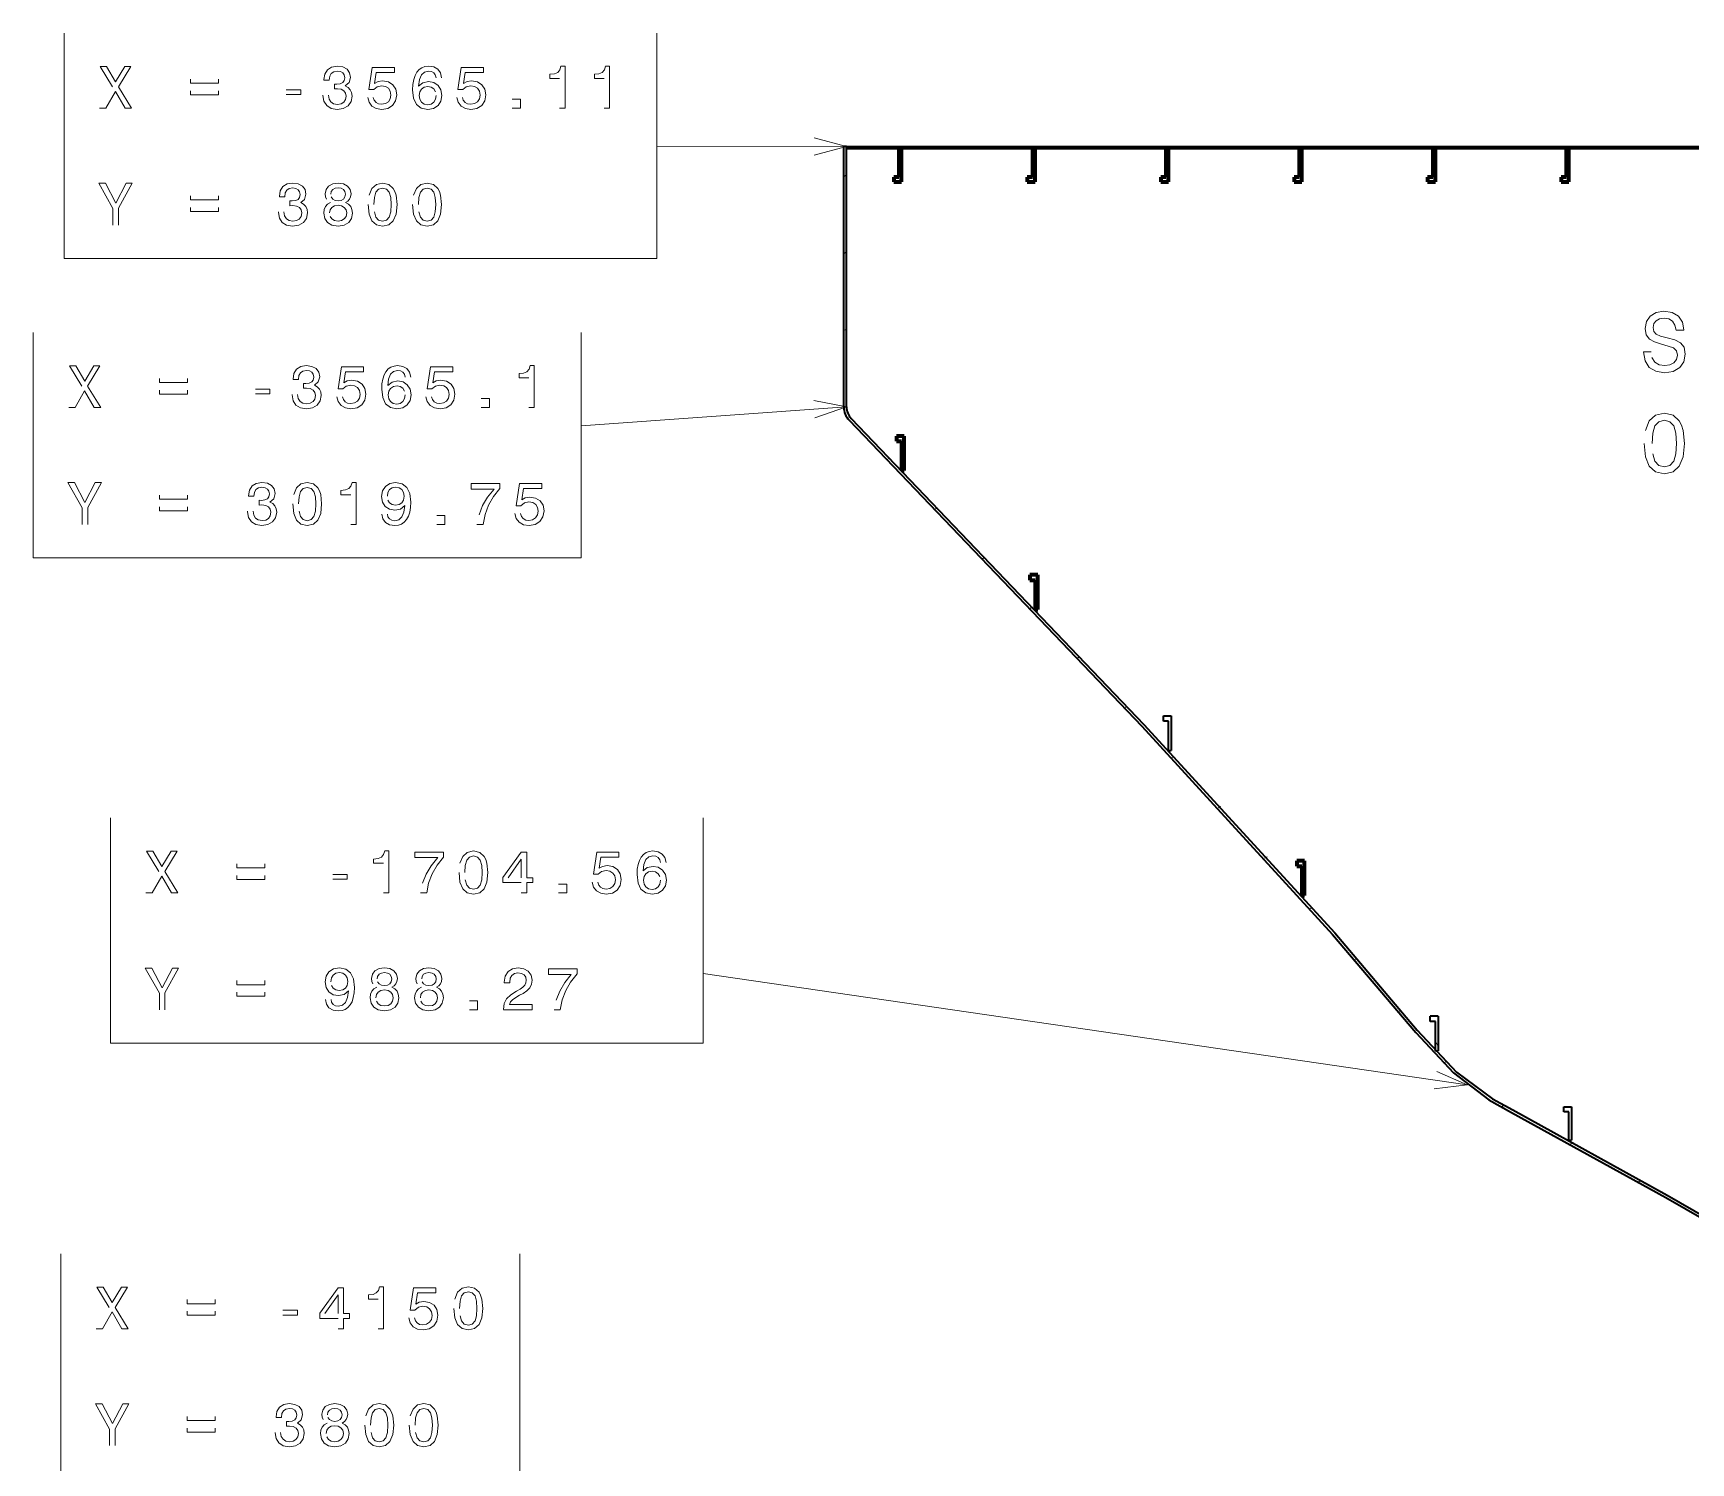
# Model space of a CAD drawing. Extents: x 4.9 to 101.6, y 45 to 121.
# Drawn here: x 5.5 to 47.74, y 84.55 to 120.98 of the extents above; entities that cross this region are included whole.
import ezdxf

# ---------------------------------------------------------------- set-up
doc = ezdxf.new("R2010")
doc.units = 0

msp = doc.modelspace()

# ---------------------------------------------------------------- linework, layer by layer
at = {"color": 5, "lineweight": 13}
for points in [[(6.285, 120.981), (6.285, 115.242), (21.388, 115.242), (21.388, 120.981)], [(7.19, 119.068), (7.351, 119.068), (7.595, 119.498), (7.843, 119.068), (8.005, 119.068), (7.673, 119.615), (7.988, 120.132), (7.834, 120.132), (7.599, 119.739), (7.37, 120.132), (7.209, 120.132), (7.523, 119.613)], [(12.883, 119.402), (12.883, 119.391), (12.908, 119.244), (12.98, 119.134), (13.093, 119.063), (13.243, 119.037), (13.402, 119.063), (13.522, 119.131), (13.598, 119.238), (13.626, 119.376), (13.614, 119.466), (13.58, 119.54), (13.525, 119.596), (13.451, 119.638), (13.551, 119.72), (13.586, 119.852), (13.563, 119.972), (13.497, 120.062), (13.39, 120.119), (13.243, 120.138), (13.105, 120.114), (12.999, 120.047), (12.931, 119.939), (12.908, 119.797), (12.908, 119.786), (13.044, 119.786), (13.056, 119.884), (13.096, 119.955), (13.16, 119.998), (13.251, 120.013), (13.33, 120.001), (13.388, 119.968), (13.424, 119.916), (13.437, 119.846), (13.424, 119.771), (13.387, 119.72), (13.323, 119.69), (13.235, 119.681), (13.176, 119.682), (13.176, 119.561), (13.251, 119.564), (13.347, 119.55), (13.419, 119.514), (13.462, 119.454), (13.477, 119.376), (13.46, 119.287), (13.416, 119.221), (13.346, 119.18), (13.252, 119.166), (13.156, 119.181), (13.085, 119.227), (13.041, 119.301), (13.024, 119.402)], [(14.024, 119.345), (14.057, 119.22), (14.132, 119.122), (14.243, 119.06), (14.384, 119.037), (14.538, 119.065), (14.659, 119.14), (14.736, 119.259), (14.765, 119.413), (14.739, 119.555), (14.665, 119.667), (14.551, 119.739), (14.402, 119.765), (14.287, 119.746), (14.198, 119.696), (14.241, 119.982), (14.707, 119.982), (14.707, 120.108), (14.139, 120.108), (14.054, 119.544), (14.177, 119.544), (14.266, 119.616), (14.379, 119.642), (14.477, 119.625), (14.552, 119.576), (14.6, 119.501), (14.616, 119.405), (14.6, 119.308), (14.551, 119.233), (14.476, 119.186), (14.379, 119.169), (14.298, 119.18), (14.235, 119.215), (14.189, 119.27), (14.166, 119.345)], [(15.906, 119.844), (15.877, 119.968), (15.809, 120.06), (15.705, 120.119), (15.57, 120.138), (15.48, 120.128), (15.402, 120.099), (15.333, 120.051), (15.275, 119.984), (15.229, 119.9), (15.195, 119.797), (15.174, 119.676), (15.167, 119.54), (15.192, 119.322), (15.267, 119.164), (15.388, 119.069), (15.553, 119.037), (15.702, 119.065), (15.815, 119.137), (15.889, 119.25), (15.915, 119.394), (15.889, 119.54), (15.818, 119.651), (15.71, 119.722), (15.575, 119.746), (15.429, 119.716), (15.321, 119.628), (15.344, 119.797), (15.393, 119.918), (15.468, 119.99), (15.572, 120.014), (15.648, 120.002), (15.707, 119.97), (15.745, 119.916), (15.765, 119.844)], [(16.293, 119.345), (16.327, 119.22), (16.402, 119.122), (16.512, 119.06), (16.653, 119.037), (16.807, 119.065), (16.928, 119.14), (17.005, 119.259), (17.034, 119.413), (17.008, 119.555), (16.935, 119.667), (16.82, 119.739), (16.671, 119.765), (16.556, 119.746), (16.467, 119.696), (16.51, 119.982), (16.976, 119.982), (16.976, 120.108), (16.408, 120.108), (16.323, 119.544), (16.446, 119.544), (16.535, 119.616), (16.648, 119.642), (16.746, 119.625), (16.821, 119.576), (16.869, 119.501), (16.886, 119.405), (16.869, 119.308), (16.82, 119.233), (16.745, 119.186), (16.648, 119.169), (16.567, 119.18), (16.504, 119.215), (16.458, 119.27), (16.435, 119.345)], [(18.914, 119.068), (19.054, 119.068), (19.054, 120.138), (18.949, 120.138), (18.922, 120.045), (18.867, 119.982), (18.782, 119.946), (18.666, 119.933), (18.666, 119.825), (18.914, 119.825)], [(20.049, 119.068), (20.188, 119.068), (20.188, 120.138), (20.084, 120.138), (20.056, 120.045), (20.001, 119.982), (19.917, 119.946), (19.801, 119.933), (19.801, 119.825), (20.049, 119.825)], [(9.508, 119.812), (9.508, 119.707), (10.221, 119.707), (10.221, 119.812)], [(15.766, 119.393), (15.749, 119.296), (15.707, 119.223), (15.638, 119.174), (15.552, 119.158), (15.462, 119.174), (15.393, 119.221), (15.348, 119.295), (15.334, 119.391), (15.35, 119.486), (15.393, 119.558), (15.463, 119.604), (15.558, 119.621), (15.641, 119.604), (15.707, 119.56), (15.749, 119.488)], [(9.508, 119.515), (9.508, 119.411), (10.221, 119.411), (10.221, 119.515)], [(11.949, 119.419), (12.32, 119.419), (12.32, 119.54), (11.949, 119.54)], [(17.702, 119.068), (17.913, 119.068), (17.913, 119.296), (17.702, 119.296)], [(25.402, 117.871), (26.224, 118.09), (25.403, 118.312)], [(7.676, 116.092), (7.676, 116.522), (8.025, 117.156), (7.866, 117.156), (7.604, 116.652), (7.339, 117.156), (7.169, 117.156), (7.533, 116.513), (7.533, 116.092)], [(11.748, 116.426), (11.748, 116.415), (11.773, 116.268), (11.845, 116.158), (11.958, 116.087), (12.108, 116.061), (12.268, 116.087), (12.387, 116.155), (12.464, 116.262), (12.491, 116.4), (12.479, 116.49), (12.445, 116.564), (12.39, 116.62), (12.317, 116.662), (12.416, 116.744), (12.451, 116.876), (12.428, 116.995), (12.363, 117.086), (12.255, 117.143), (12.108, 117.162), (11.971, 117.138), (11.865, 117.071), (11.796, 116.963), (11.773, 116.821), (11.773, 116.81), (11.909, 116.81), (11.922, 116.908), (11.961, 116.979), (12.026, 117.022), (12.116, 117.037), (12.196, 117.025), (12.254, 116.992), (12.289, 116.94), (12.303, 116.87), (12.289, 116.795), (12.252, 116.744), (12.188, 116.714), (12.101, 116.704), (12.041, 116.706), (12.041, 116.585), (12.116, 116.588), (12.213, 116.574), (12.285, 116.538), (12.327, 116.478), (12.343, 116.4), (12.326, 116.311), (12.281, 116.245), (12.211, 116.204), (12.118, 116.19), (12.021, 116.205), (11.951, 116.251), (11.906, 116.325), (11.889, 116.426)], [(13.079, 116.665), (13.001, 116.622), (12.947, 116.562), (12.914, 116.487), (12.903, 116.397), (12.927, 116.26), (12.998, 116.155), (13.113, 116.087), (13.269, 116.061), (13.424, 116.087), (13.539, 116.155), (13.609, 116.26), (13.635, 116.397), (13.623, 116.487), (13.591, 116.562), (13.535, 116.622), (13.459, 116.665), (13.52, 116.701), (13.563, 116.752), (13.589, 116.813), (13.598, 116.888), (13.574, 116.997), (13.509, 117.084), (13.405, 117.141), (13.269, 117.162), (13.131, 117.141), (13.027, 117.084), (12.961, 116.997), (12.938, 116.888), (12.946, 116.813), (12.972, 116.752)], [(13.084, 116.876), (13.096, 116.943), (13.133, 116.995), (13.191, 117.028), (13.269, 117.04), (13.346, 117.028), (13.404, 116.995), (13.441, 116.943), (13.454, 116.876), (13.441, 116.807), (13.404, 116.754), (13.346, 116.718), (13.269, 116.708), (13.191, 116.72), (13.133, 116.754), (13.096, 116.807)], [(14.034, 116.611), (14.057, 116.371), (14.129, 116.199), (14.244, 116.095), (14.404, 116.061), (14.561, 116.095), (14.676, 116.199), (14.747, 116.371), (14.771, 116.611), (14.747, 116.85), (14.717, 116.945), (14.676, 117.023), (14.561, 117.127), (14.404, 117.162), (14.244, 117.127), (14.129, 117.022), (14.057, 116.85)], [(14.181, 116.611), (14.194, 116.796), (14.232, 116.93), (14.301, 117.008), (14.404, 117.035), (14.505, 117.008), (14.574, 116.93), (14.612, 116.796), (14.624, 116.611), (14.612, 116.424), (14.574, 116.291), (14.505, 116.213), (14.404, 116.187), (14.301, 116.213), (14.232, 116.291), (14.194, 116.424)], [(15.169, 116.611), (15.192, 116.371), (15.264, 116.199), (15.379, 116.095), (15.538, 116.061), (15.696, 116.095), (15.811, 116.199), (15.881, 116.371), (15.906, 116.611), (15.881, 116.85), (15.852, 116.945), (15.811, 117.023), (15.696, 117.127), (15.538, 117.162), (15.379, 117.127), (15.264, 117.022), (15.192, 116.85)], [(15.316, 116.611), (15.328, 116.796), (15.367, 116.93), (15.435, 117.008), (15.538, 117.035), (15.639, 117.008), (15.708, 116.93), (15.746, 116.796), (15.759, 116.611), (15.746, 116.424), (15.708, 116.291), (15.639, 116.213), (15.538, 116.187), (15.435, 116.213), (15.367, 116.291), (15.328, 116.424)], [(9.508, 116.836), (9.508, 116.731), (10.221, 116.731), (10.221, 116.836)], [(13.05, 116.4), (13.064, 116.481), (13.108, 116.542), (13.177, 116.582), (13.269, 116.596), (13.359, 116.582), (13.428, 116.542), (13.473, 116.481), (13.488, 116.4), (13.473, 116.312), (13.428, 116.247), (13.359, 116.204), (13.269, 116.19), (13.177, 116.204), (13.108, 116.247), (13.064, 116.312)], [(9.508, 116.539), (9.508, 116.435), (10.221, 116.435), (10.221, 116.539)], [(46.726, 112.86), (46.531, 112.86), (46.574, 112.633), (46.681, 112.465), (46.846, 112.365), (47.069, 112.328), (47.29, 112.363), (47.455, 112.457), (47.56, 112.605), (47.598, 112.8), (47.566, 112.976), (47.476, 113.089), (47.33, 113.164), (47.135, 113.22), (46.968, 113.261), (46.859, 113.308), (46.797, 113.377), (46.777, 113.484), (46.797, 113.58), (46.852, 113.653), (46.938, 113.703), (47.056, 113.72), (47.176, 113.698), (47.27, 113.64), (47.333, 113.544), (47.363, 113.413), (47.558, 113.413), (47.558, 113.417), (47.523, 113.619), (47.423, 113.769), (47.264, 113.863), (47.05, 113.896), (46.857, 113.863), (46.707, 113.773), (46.61, 113.634), (46.576, 113.454), (46.604, 113.293), (46.685, 113.184), (46.814, 113.111), (46.99, 113.055), (47.163, 113.006), (47.294, 112.959), (47.373, 112.89), (47.401, 112.779), (47.375, 112.665), (47.309, 112.579), (47.208, 112.526), (47.077, 112.508), (46.932, 112.532), (46.82, 112.601), (46.749, 112.712)], [(5.499, 113.353), (5.499, 107.613), (19.467, 107.613), (19.467, 113.353)], [(6.404, 111.439), (6.565, 111.439), (6.808, 111.87), (7.057, 111.439), (7.219, 111.439), (6.887, 111.986), (7.202, 112.504), (7.047, 112.504), (6.813, 112.11), (6.583, 112.504), (6.422, 112.504), (6.736, 111.985)], [(12.097, 111.773), (12.097, 111.763), (12.121, 111.616), (12.193, 111.505), (12.307, 111.435), (12.457, 111.409), (12.616, 111.435), (12.735, 111.502), (12.812, 111.609), (12.84, 111.747), (12.827, 111.838), (12.794, 111.911), (12.738, 111.968), (12.665, 112.009), (12.764, 112.092), (12.8, 112.224), (12.777, 112.343), (12.711, 112.433), (12.604, 112.49), (12.457, 112.51), (12.319, 112.485), (12.213, 112.418), (12.144, 112.311), (12.121, 112.168), (12.121, 112.158), (12.258, 112.158), (12.27, 112.256), (12.31, 112.326), (12.374, 112.369), (12.464, 112.384), (12.544, 112.372), (12.602, 112.34), (12.637, 112.288), (12.651, 112.217), (12.637, 112.142), (12.601, 112.092), (12.536, 112.061), (12.449, 112.052), (12.389, 112.054), (12.389, 111.933), (12.464, 111.936), (12.561, 111.922), (12.633, 111.885), (12.676, 111.825), (12.691, 111.747), (12.674, 111.658), (12.63, 111.593), (12.559, 111.551), (12.466, 111.537), (12.369, 111.553), (12.299, 111.599), (12.254, 111.672), (12.238, 111.773)], [(13.237, 111.717), (13.271, 111.591), (13.346, 111.493), (13.456, 111.432), (13.597, 111.409), (13.752, 111.436), (13.873, 111.511), (13.95, 111.631), (13.979, 111.784), (13.953, 111.926), (13.879, 112.038), (13.764, 112.11), (13.616, 112.136), (13.501, 112.118), (13.412, 112.067), (13.455, 112.354), (13.92, 112.354), (13.92, 112.479), (13.352, 112.479), (13.268, 111.916), (13.391, 111.916), (13.479, 111.988), (13.593, 112.014), (13.691, 111.997), (13.766, 111.948), (13.813, 111.873), (13.83, 111.776), (13.813, 111.68), (13.764, 111.605), (13.689, 111.557), (13.593, 111.54), (13.512, 111.551), (13.449, 111.586), (13.403, 111.642), (13.38, 111.717)], [(15.119, 112.216), (15.09, 112.34), (15.023, 112.432), (14.919, 112.49), (14.784, 112.51), (14.694, 112.499), (14.615, 112.47), (14.547, 112.423), (14.488, 112.355), (14.442, 112.271), (14.409, 112.168), (14.387, 112.047), (14.381, 111.911), (14.406, 111.694), (14.481, 111.536), (14.602, 111.441), (14.767, 111.409), (14.916, 111.436), (15.029, 111.508), (15.103, 111.622), (15.129, 111.766), (15.103, 111.911), (15.032, 112.023), (14.923, 112.093), (14.789, 112.118), (14.643, 112.087), (14.534, 112), (14.557, 112.168), (14.606, 112.289), (14.681, 112.361), (14.785, 112.386), (14.862, 112.374), (14.92, 112.341), (14.959, 112.288), (14.978, 112.216)], [(15.507, 111.717), (15.54, 111.591), (15.615, 111.493), (15.726, 111.432), (15.866, 111.409), (16.021, 111.436), (16.142, 111.511), (16.219, 111.631), (16.248, 111.784), (16.222, 111.926), (16.148, 112.038), (16.033, 112.11), (15.885, 112.136), (15.77, 112.118), (15.681, 112.067), (15.724, 112.354), (16.19, 112.354), (16.19, 112.479), (15.621, 112.479), (15.537, 111.916), (15.66, 111.916), (15.749, 111.988), (15.862, 112.014), (15.96, 111.997), (16.035, 111.948), (16.082, 111.873), (16.099, 111.776), (16.082, 111.68), (16.033, 111.605), (15.958, 111.557), (15.862, 111.54), (15.781, 111.551), (15.718, 111.586), (15.672, 111.642), (15.649, 111.717)], [(18.128, 111.439), (18.267, 111.439), (18.267, 112.51), (18.163, 112.51), (18.136, 112.417), (18.08, 112.354), (17.996, 112.317), (17.88, 112.305), (17.88, 112.196), (18.128, 112.196)], [(8.722, 112.184), (8.722, 112.078), (9.434, 112.078), (9.434, 112.184)], [(14.98, 111.764), (14.963, 111.668), (14.92, 111.594), (14.851, 111.545), (14.766, 111.53), (14.675, 111.545), (14.606, 111.593), (14.562, 111.666), (14.548, 111.763), (14.563, 111.858), (14.606, 111.929), (14.677, 111.975), (14.772, 111.992), (14.854, 111.975), (14.92, 111.931), (14.963, 111.859)], [(8.722, 111.887), (8.722, 111.782), (9.434, 111.782), (9.434, 111.887)], [(11.163, 111.79), (11.533, 111.79), (11.533, 111.911), (11.163, 111.911)], [(16.915, 111.439), (17.127, 111.439), (17.127, 111.668), (16.915, 111.668)], [(25.42, 111.178), (26.224, 111.456), (25.389, 111.617)], [(46.548, 110.525), (46.58, 110.188), (46.681, 109.948), (46.842, 109.802), (47.065, 109.755), (47.285, 109.802), (47.446, 109.948), (47.545, 110.188), (47.579, 110.525), (47.545, 110.86), (47.504, 110.992), (47.446, 111.102), (47.285, 111.248), (47.065, 111.297), (46.842, 111.248), (46.681, 111.1), (46.58, 110.86)], [(46.754, 110.525), (46.771, 110.784), (46.824, 110.971), (46.921, 111.08), (47.065, 111.119), (47.206, 111.08), (47.303, 110.971), (47.356, 110.784), (47.373, 110.525), (47.356, 110.263), (47.303, 110.077), (47.206, 109.968), (47.065, 109.931), (46.921, 109.968), (46.824, 110.077), (46.771, 110.263)], [(6.89, 108.463), (6.89, 108.894), (7.239, 109.528), (7.079, 109.528), (6.818, 109.024), (6.553, 109.528), (6.383, 109.528), (6.747, 108.885), (6.747, 108.463)], [(10.962, 108.797), (10.962, 108.786), (10.987, 108.639), (11.059, 108.529), (11.172, 108.459), (11.322, 108.433), (11.481, 108.459), (11.601, 108.526), (11.677, 108.633), (11.705, 108.771), (11.693, 108.862), (11.659, 108.935), (11.604, 108.992), (11.53, 109.033), (11.63, 109.116), (11.665, 109.247), (11.642, 109.367), (11.576, 109.457), (11.469, 109.514), (11.322, 109.534), (11.184, 109.509), (11.079, 109.442), (11.01, 109.335), (10.987, 109.192), (10.987, 109.182), (11.123, 109.182), (11.135, 109.28), (11.175, 109.35), (11.239, 109.393), (11.33, 109.408), (11.409, 109.396), (11.468, 109.364), (11.503, 109.312), (11.517, 109.241), (11.503, 109.166), (11.466, 109.116), (11.402, 109.085), (11.314, 109.076), (11.255, 109.077), (11.255, 108.956), (11.33, 108.96), (11.426, 108.946), (11.498, 108.909), (11.541, 108.849), (11.556, 108.771), (11.54, 108.682), (11.495, 108.616), (11.425, 108.575), (11.331, 108.561), (11.235, 108.577), (11.164, 108.623), (11.12, 108.696), (11.103, 108.797)], [(12.114, 108.983), (12.137, 108.742), (12.209, 108.571), (12.323, 108.466), (12.483, 108.433), (12.64, 108.466), (12.755, 108.571), (12.826, 108.742), (12.85, 108.983), (12.826, 109.221), (12.797, 109.316), (12.755, 109.395), (12.64, 109.499), (12.483, 109.534), (12.323, 109.499), (12.209, 109.393), (12.137, 109.221)], [(12.261, 108.983), (12.273, 109.168), (12.311, 109.301), (12.38, 109.379), (12.483, 109.407), (12.584, 109.379), (12.653, 109.301), (12.691, 109.168), (12.703, 108.983), (12.691, 108.796), (12.653, 108.662), (12.584, 108.584), (12.483, 108.558), (12.38, 108.584), (12.311, 108.662), (12.273, 108.796)], [(13.59, 108.463), (13.729, 108.463), (13.729, 109.534), (13.625, 109.534), (13.597, 109.44), (13.542, 109.378), (13.458, 109.341), (13.342, 109.329), (13.342, 109.22), (13.59, 109.22)], [(14.384, 108.727), (14.407, 108.606), (14.473, 108.512), (14.577, 108.454), (14.715, 108.433), (14.805, 108.443), (14.887, 108.471), (14.955, 108.518), (15.014, 108.586), (15.06, 108.67), (15.093, 108.774), (15.113, 108.894), (15.121, 109.032), (15.095, 109.247), (15.02, 109.405), (14.9, 109.5), (14.736, 109.534), (14.586, 109.506), (14.473, 109.433), (14.4, 109.319), (14.375, 109.177), (14.4, 109.03), (14.472, 108.918), (14.579, 108.848), (14.715, 108.825), (14.859, 108.854), (14.968, 108.943), (14.943, 108.773), (14.894, 108.652), (14.819, 108.58), (14.717, 108.557), (14.637, 108.567), (14.579, 108.601), (14.54, 108.655), (14.525, 108.727)], [(14.524, 109.179), (14.539, 109.274), (14.582, 109.349), (14.649, 109.396), (14.736, 109.413), (14.827, 109.396), (14.896, 109.349), (14.939, 109.275), (14.955, 109.18), (14.939, 109.084), (14.896, 109.012), (14.825, 108.967), (14.732, 108.952), (14.648, 108.967), (14.582, 109.012), (14.539, 109.082)], [(16.808, 108.463), (16.963, 108.463), (17.013, 108.716), (17.102, 108.952), (17.228, 109.171), (17.392, 109.376), (17.392, 109.503), (16.663, 109.503), (16.663, 109.364), (17.244, 109.364), (17.076, 109.157), (16.949, 108.941), (16.86, 108.711)], [(17.776, 108.741), (17.809, 108.615), (17.884, 108.517), (17.995, 108.456), (18.136, 108.433), (18.29, 108.46), (18.411, 108.535), (18.488, 108.655), (18.517, 108.808), (18.491, 108.95), (18.417, 109.062), (18.302, 109.134), (18.154, 109.16), (18.039, 109.142), (17.95, 109.091), (17.993, 109.378), (18.459, 109.378), (18.459, 109.503), (17.89, 109.503), (17.806, 108.94), (17.929, 108.94), (18.018, 109.012), (18.131, 109.038), (18.229, 109.021), (18.304, 108.972), (18.351, 108.897), (18.368, 108.8), (18.351, 108.704), (18.302, 108.629), (18.227, 108.581), (18.131, 108.564), (18.05, 108.575), (17.987, 108.61), (17.941, 108.666), (17.918, 108.741)], [(8.722, 109.208), (8.722, 109.102), (9.434, 109.102), (9.434, 109.208)], [(8.722, 108.911), (8.722, 108.806), (9.434, 108.806), (9.434, 108.911)], [(15.781, 108.463), (15.992, 108.463), (15.992, 108.692), (15.781, 108.692)], [(7.466, 100.984), (7.466, 95.244), (22.569, 95.244), (22.569, 100.984)], [(8.372, 99.071), (8.533, 99.071), (8.776, 99.501), (9.024, 99.071), (9.187, 99.071), (8.854, 99.617), (9.17, 100.135), (9.015, 100.135), (8.781, 99.742), (8.551, 100.135), (8.39, 100.135), (8.704, 99.616)], [(14.423, 99.071), (14.562, 99.071), (14.562, 100.141), (14.458, 100.141), (14.43, 100.048), (14.375, 99.985), (14.291, 99.948), (14.175, 99.936), (14.175, 99.827), (14.423, 99.827)], [(16.35, 99.59), (16.373, 99.349), (16.445, 99.178), (16.56, 99.074), (16.72, 99.04), (16.877, 99.074), (16.992, 99.178), (17.063, 99.349), (17.087, 99.59), (17.063, 99.829), (17.033, 99.924), (16.992, 100.002), (16.877, 100.106), (16.72, 100.141), (16.56, 100.106), (16.445, 100), (16.373, 99.829)], [(21.625, 99.847), (21.596, 99.971), (21.529, 100.063), (21.425, 100.121), (21.29, 100.141), (21.2, 100.131), (21.121, 100.101), (21.052, 100.054), (20.994, 99.987), (20.948, 99.902), (20.915, 99.8), (20.893, 99.679), (20.887, 99.542), (20.912, 99.325), (20.987, 99.167), (21.108, 99.072), (21.273, 99.04), (21.422, 99.068), (21.535, 99.14), (21.608, 99.253), (21.634, 99.397), (21.608, 99.542), (21.538, 99.654), (21.429, 99.725), (21.294, 99.749), (21.149, 99.719), (21.04, 99.631), (21.063, 99.8), (21.112, 99.921), (21.187, 99.993), (21.291, 100.017), (21.368, 100.005), (21.426, 99.973), (21.464, 99.919), (21.484, 99.847)], [(10.69, 99.815), (10.69, 99.709), (11.402, 99.709), (11.402, 99.815)], [(15.372, 99.071), (15.527, 99.071), (15.577, 99.323), (15.666, 99.559), (15.792, 99.778), (15.956, 99.984), (15.956, 100.111), (15.227, 100.111), (15.227, 99.971), (15.809, 99.971), (15.64, 99.764), (15.513, 99.549), (15.424, 99.319)], [(16.497, 99.59), (16.51, 99.775), (16.548, 99.908), (16.617, 99.987), (16.72, 100.014), (16.821, 99.987), (16.89, 99.908), (16.928, 99.775), (16.94, 99.59), (16.928, 99.403), (16.89, 99.27), (16.821, 99.192), (16.72, 99.166), (16.617, 99.192), (16.548, 99.27), (16.51, 99.403)], [(17.938, 99.071), (18.076, 99.071), (18.076, 99.334), (18.228, 99.334), (18.228, 99.457), (18.076, 99.457), (18.076, 100.111), (17.937, 100.111), (17.471, 99.469), (17.471, 99.334), (17.938, 99.334)], [(17.6, 99.457), (17.938, 99.933), (17.938, 99.457)], [(19.743, 99.348), (19.777, 99.222), (19.852, 99.124), (19.962, 99.063), (20.103, 99.04), (20.258, 99.068), (20.379, 99.143), (20.456, 99.262), (20.485, 99.415), (20.459, 99.558), (20.385, 99.67), (20.27, 99.742), (20.122, 99.768), (20.007, 99.749), (19.918, 99.699), (19.961, 99.985), (20.426, 99.985), (20.426, 100.111), (19.858, 100.111), (19.774, 99.547), (19.896, 99.547), (19.985, 99.619), (20.099, 99.645), (20.197, 99.628), (20.272, 99.579), (20.319, 99.504), (20.336, 99.408), (20.319, 99.311), (20.27, 99.236), (20.195, 99.189), (20.099, 99.172), (20.017, 99.183), (19.955, 99.218), (19.909, 99.273), (19.886, 99.348)], [(10.69, 99.518), (10.69, 99.414), (11.402, 99.414), (11.402, 99.518)], [(13.131, 99.421), (13.501, 99.421), (13.501, 99.542), (13.131, 99.542)], [(18.883, 99.071), (19.094, 99.071), (19.094, 99.299), (18.883, 99.299)], [(21.486, 99.395), (21.469, 99.299), (21.426, 99.225), (21.357, 99.176), (21.271, 99.161), (21.181, 99.176), (21.112, 99.224), (21.068, 99.297), (21.054, 99.394), (21.069, 99.489), (21.112, 99.561), (21.183, 99.607), (21.278, 99.624), (21.36, 99.607), (21.426, 99.562), (21.469, 99.49)], [(8.857, 96.095), (8.857, 96.525), (9.206, 97.159), (9.047, 97.159), (8.785, 96.655), (8.52, 97.159), (8.35, 97.159), (8.715, 96.516), (8.715, 96.095)], [(12.948, 96.358), (12.971, 96.237), (13.037, 96.144), (13.141, 96.085), (13.279, 96.064), (13.369, 96.075), (13.451, 96.102), (13.52, 96.15), (13.578, 96.217), (13.624, 96.301), (13.657, 96.406), (13.677, 96.525), (13.685, 96.663), (13.659, 96.879), (13.584, 97.037), (13.464, 97.131), (13.301, 97.165), (13.15, 97.138), (13.037, 97.064), (12.964, 96.951), (12.939, 96.808), (12.964, 96.661), (13.036, 96.55), (13.143, 96.479), (13.279, 96.456), (13.423, 96.485), (13.532, 96.574), (13.507, 96.404), (13.458, 96.283), (13.383, 96.211), (13.281, 96.188), (13.201, 96.199), (13.143, 96.232), (13.105, 96.286), (13.089, 96.358)], [(14.26, 96.667), (14.182, 96.625), (14.129, 96.565), (14.095, 96.49), (14.084, 96.399), (14.109, 96.263), (14.179, 96.157), (14.294, 96.09), (14.45, 96.064), (14.605, 96.09), (14.72, 96.157), (14.79, 96.263), (14.816, 96.399), (14.804, 96.49), (14.772, 96.565), (14.717, 96.625), (14.64, 96.667), (14.702, 96.704), (14.744, 96.755), (14.77, 96.816), (14.78, 96.891), (14.755, 97), (14.691, 97.087), (14.587, 97.144), (14.45, 97.165), (14.313, 97.144), (14.208, 97.087), (14.143, 97), (14.12, 96.891), (14.127, 96.816), (14.153, 96.755)], [(15.395, 96.667), (15.317, 96.625), (15.263, 96.565), (15.23, 96.49), (15.219, 96.399), (15.243, 96.263), (15.314, 96.157), (15.429, 96.09), (15.585, 96.064), (15.74, 96.09), (15.855, 96.157), (15.925, 96.263), (15.951, 96.399), (15.939, 96.49), (15.907, 96.565), (15.851, 96.625), (15.775, 96.667), (15.836, 96.704), (15.879, 96.755), (15.905, 96.816), (15.914, 96.891), (15.89, 97), (15.825, 97.087), (15.721, 97.144), (15.585, 97.165), (15.447, 97.144), (15.343, 97.087), (15.277, 97), (15.254, 96.891), (15.262, 96.816), (15.288, 96.755)], [(17.48, 96.095), (18.211, 96.095), (18.211, 96.226), (17.634, 96.226), (17.666, 96.298), (17.721, 96.358), (17.891, 96.467), (17.981, 96.513), (18.082, 96.579), (18.154, 96.655), (18.196, 96.746), (18.211, 96.848), (18.185, 96.977), (18.113, 97.078), (18.003, 97.142), (17.86, 97.165), (17.713, 97.139), (17.601, 97.067), (17.529, 96.952), (17.505, 96.801), (17.505, 96.779), (17.644, 96.779), (17.644, 96.791), (17.658, 96.896), (17.699, 96.972), (17.765, 97.021), (17.853, 97.038), (17.941, 97.023), (18.007, 96.984), (18.05, 96.925), (18.065, 96.85), (18.055, 96.779), (18.026, 96.72), (17.977, 96.667), (17.909, 96.621), (17.819, 96.572), (17.669, 96.478), (17.563, 96.376), (17.5, 96.254), (17.48, 96.099)], [(10.69, 96.839), (10.69, 96.733), (11.402, 96.733), (11.402, 96.839)], [(13.088, 96.81), (13.103, 96.905), (13.146, 96.98), (13.213, 97.027), (13.301, 97.044), (13.391, 97.027), (13.46, 96.98), (13.503, 96.906), (13.52, 96.811), (13.503, 96.715), (13.46, 96.643), (13.389, 96.599), (13.296, 96.583), (13.212, 96.599), (13.146, 96.643), (13.103, 96.713)], [(14.265, 96.879), (14.277, 96.946), (14.314, 96.998), (14.372, 97.03), (14.45, 97.043), (14.527, 97.03), (14.585, 96.998), (14.622, 96.946), (14.636, 96.879), (14.622, 96.81), (14.585, 96.756), (14.527, 96.721), (14.45, 96.71), (14.372, 96.723), (14.314, 96.756), (14.277, 96.81)], [(15.4, 96.879), (15.412, 96.946), (15.449, 96.998), (15.507, 97.03), (15.585, 97.043), (15.662, 97.03), (15.72, 96.998), (15.756, 96.946), (15.77, 96.879), (15.756, 96.81), (15.72, 96.756), (15.662, 96.721), (15.585, 96.71), (15.507, 96.723), (15.449, 96.756), (15.412, 96.81)], [(18.776, 96.095), (18.93, 96.095), (18.981, 96.347), (19.07, 96.583), (19.195, 96.802), (19.359, 97.007), (19.359, 97.135), (18.63, 97.135), (18.63, 96.995), (19.212, 96.995), (19.044, 96.788), (18.917, 96.572), (18.828, 96.343)], [(42.044, 94.182), (22.569, 97.015)], [(10.69, 96.542), (10.69, 96.438), (11.402, 96.438), (11.402, 96.542)], [(14.231, 96.402), (14.245, 96.484), (14.29, 96.545), (14.359, 96.585), (14.45, 96.599), (14.541, 96.585), (14.61, 96.545), (14.654, 96.484), (14.669, 96.402), (14.654, 96.315), (14.61, 96.249), (14.541, 96.206), (14.45, 96.193), (14.359, 96.206), (14.29, 96.249), (14.245, 96.315)], [(15.366, 96.402), (15.38, 96.484), (15.424, 96.545), (15.493, 96.585), (15.585, 96.599), (15.675, 96.585), (15.744, 96.545), (15.789, 96.484), (15.804, 96.402), (15.789, 96.315), (15.744, 96.249), (15.675, 96.206), (15.585, 96.193), (15.493, 96.206), (15.424, 96.249), (15.38, 96.315)], [(16.614, 96.095), (16.825, 96.095), (16.825, 96.323), (16.614, 96.323)], [(41.199, 94.082), (42.044, 94.182), (41.263, 94.518)], [(6.2, 89.879), (6.2, 84.139), (17.899, 84.139), (17.899, 89.879)], [(7.105, 87.966), (7.266, 87.966), (7.51, 88.396), (7.758, 87.966), (7.92, 87.966), (7.588, 88.512), (7.903, 89.03), (7.749, 89.03), (7.514, 88.637), (7.285, 89.03), (7.124, 89.03), (7.438, 88.511)], [(9.423, 88.71), (9.423, 88.604), (10.136, 88.604), (10.136, 88.71)], [(13.268, 87.966), (13.406, 87.966), (13.406, 88.229), (13.558, 88.229), (13.558, 88.352), (13.406, 88.352), (13.406, 89.006), (13.267, 89.006), (12.801, 88.364), (12.801, 88.229), (13.268, 88.229)], [(12.93, 88.352), (13.268, 88.828), (13.268, 88.352)], [(14.291, 87.966), (14.43, 87.966), (14.43, 89.036), (14.326, 89.036), (14.299, 88.943), (14.243, 88.88), (14.159, 88.843), (14.043, 88.831), (14.043, 88.722), (14.291, 88.722)], [(15.073, 88.243), (15.107, 88.117), (15.182, 88.019), (15.292, 87.958), (15.433, 87.935), (15.588, 87.963), (15.709, 88.038), (15.785, 88.157), (15.814, 88.31), (15.788, 88.453), (15.715, 88.565), (15.6, 88.637), (15.452, 88.663), (15.337, 88.644), (15.248, 88.594), (15.291, 88.88), (15.756, 88.88), (15.756, 89.006), (15.188, 89.006), (15.104, 88.442), (15.226, 88.442), (15.315, 88.514), (15.429, 88.54), (15.527, 88.523), (15.602, 88.474), (15.649, 88.399), (15.666, 88.303), (15.649, 88.206), (15.6, 88.131), (15.525, 88.084), (15.429, 88.067), (15.347, 88.077), (15.285, 88.113), (15.239, 88.168), (15.216, 88.243)], [(16.219, 88.485), (16.241, 88.244), (16.313, 88.073), (16.428, 87.969), (16.588, 87.935), (16.745, 87.969), (16.86, 88.073), (16.931, 88.244), (16.955, 88.485), (16.931, 88.724), (16.902, 88.819), (16.86, 88.897), (16.745, 89.001), (16.588, 89.036), (16.428, 89.001), (16.313, 88.895), (16.241, 88.724)], [(16.366, 88.485), (16.378, 88.67), (16.416, 88.803), (16.485, 88.882), (16.588, 88.909), (16.689, 88.882), (16.758, 88.803), (16.796, 88.67), (16.808, 88.485), (16.796, 88.298), (16.758, 88.165), (16.689, 88.087), (16.588, 88.061), (16.485, 88.087), (16.416, 88.165), (16.378, 88.298)], [(9.423, 88.413), (9.423, 88.309), (10.136, 88.309), (10.136, 88.413)], [(11.864, 88.316), (12.235, 88.316), (12.235, 88.437), (11.864, 88.437)], [(7.591, 84.99), (7.591, 85.42), (7.94, 86.054), (7.781, 86.054), (7.519, 85.55), (7.254, 86.054), (7.084, 86.054), (7.448, 85.411), (7.448, 84.99)], [(11.663, 85.324), (11.663, 85.313), (11.688, 85.166), (11.76, 85.055), (11.873, 84.985), (12.023, 84.959), (12.183, 84.985), (12.302, 85.052), (12.379, 85.16), (12.406, 85.297), (12.394, 85.388), (12.36, 85.461), (12.305, 85.518), (12.232, 85.559), (12.331, 85.642), (12.366, 85.774), (12.343, 85.893), (12.278, 85.984), (12.17, 86.04), (12.023, 86.06), (11.886, 86.036), (11.78, 85.968), (11.711, 85.861), (11.688, 85.719), (11.688, 85.708), (11.824, 85.708), (11.837, 85.806), (11.876, 85.876), (11.941, 85.919), (12.031, 85.935), (12.111, 85.922), (12.169, 85.89), (12.204, 85.838), (12.218, 85.768), (12.204, 85.693), (12.167, 85.642), (12.103, 85.611), (12.016, 85.602), (11.956, 85.604), (11.956, 85.483), (12.031, 85.486), (12.128, 85.472), (12.199, 85.435), (12.242, 85.376), (12.258, 85.297), (12.241, 85.209), (12.196, 85.143), (12.126, 85.101), (12.033, 85.088), (11.936, 85.103), (11.866, 85.149), (11.821, 85.222), (11.804, 85.324)], [(12.994, 85.562), (12.916, 85.52), (12.862, 85.46), (12.829, 85.385), (12.818, 85.294), (12.842, 85.158), (12.913, 85.052), (13.028, 84.985), (13.184, 84.959), (13.339, 84.985), (13.454, 85.052), (13.524, 85.158), (13.55, 85.294), (13.538, 85.385), (13.506, 85.46), (13.45, 85.52), (13.374, 85.562), (13.435, 85.599), (13.478, 85.65), (13.504, 85.711), (13.513, 85.786), (13.489, 85.895), (13.424, 85.982), (13.32, 86.039), (13.184, 86.06), (13.046, 86.039), (12.942, 85.982), (12.876, 85.895), (12.853, 85.786), (12.861, 85.711), (12.887, 85.65)], [(12.999, 85.774), (13.011, 85.841), (13.048, 85.893), (13.106, 85.925), (13.184, 85.938), (13.261, 85.925), (13.319, 85.893), (13.355, 85.841), (13.369, 85.774), (13.355, 85.705), (13.319, 85.651), (13.261, 85.616), (13.184, 85.605), (13.106, 85.618), (13.048, 85.651), (13.011, 85.705)], [(13.949, 85.509), (13.972, 85.268), (14.044, 85.097), (14.159, 84.993), (14.319, 84.959), (14.476, 84.993), (14.591, 85.097), (14.662, 85.268), (14.686, 85.509), (14.662, 85.748), (14.632, 85.843), (14.591, 85.921), (14.476, 86.025), (14.319, 86.06), (14.159, 86.025), (14.044, 85.919), (13.972, 85.748)], [(14.096, 85.509), (14.109, 85.694), (14.147, 85.827), (14.216, 85.905), (14.319, 85.933), (14.42, 85.905), (14.489, 85.827), (14.527, 85.694), (14.539, 85.509), (14.527, 85.322), (14.489, 85.189), (14.42, 85.111), (14.319, 85.085), (14.216, 85.111), (14.147, 85.189), (14.109, 85.322)], [(15.084, 85.509), (15.107, 85.268), (15.179, 85.097), (15.294, 84.993), (15.453, 84.959), (15.611, 84.993), (15.726, 85.097), (15.796, 85.268), (15.821, 85.509), (15.796, 85.748), (15.767, 85.843), (15.726, 85.921), (15.611, 86.025), (15.453, 86.06), (15.294, 86.025), (15.179, 85.919), (15.107, 85.748)], [(15.231, 85.509), (15.243, 85.694), (15.282, 85.827), (15.35, 85.905), (15.453, 85.933), (15.554, 85.905), (15.623, 85.827), (15.661, 85.694), (15.674, 85.509), (15.661, 85.322), (15.623, 85.189), (15.554, 85.111), (15.453, 85.085), (15.35, 85.111), (15.282, 85.189), (15.243, 85.322)], [(9.423, 85.734), (9.423, 85.628), (10.136, 85.628), (10.136, 85.734)], [(9.423, 85.437), (9.423, 85.333), (10.136, 85.333), (10.136, 85.437)], [(12.965, 85.297), (12.979, 85.379), (13.023, 85.44), (13.092, 85.48), (13.184, 85.494), (13.274, 85.48), (13.343, 85.44), (13.388, 85.379), (13.403, 85.297), (13.388, 85.21), (13.343, 85.144), (13.274, 85.101), (13.184, 85.088), (13.092, 85.101), (13.023, 85.144), (12.979, 85.21)]]:
    msp.add_lwpolyline(points, dxfattribs=at)
at = {"color": 5, "lineweight": 13, "ltscale": 0.28437}
msp.add_lwpolyline([(26.224, 118.09), (21.388, 118.098)], dxfattribs=at)
at = {"color": 7, "lineweight": 35, "ltscale": 0.004133}
msp.add_lwpolyline([(26.224, 118.09), (26.153, 118.09)], dxfattribs=at)
at = {"color": 7, "lineweight": 35}
for points in [[(26.156, 111.455, 0.000083), (26.156, 118.09)], [(26.226, 111.456, 0.000083), (26.226, 118.09)]]:
    msp.add_lwpolyline(points, format="xyb", dxfattribs=at)
at = {"color": 7, "lineweight": 35, "ltscale": 0.003}
msp.add_lwpolyline([(26.224, 118.039), (26.224, 118.09)], dxfattribs=at)
at = {"color": 7, "lineweight": 35}
for points in [[(26.224, 118.09), (86.852, 118.09)], [(26.224, 118.039), (86.852, 118.039)], [(26.291, 111.119), (33.749, 103.322), (38.606, 98.016), (40.729, 95.516), (41.692, 94.484), (42.592, 93.803), (43.171, 93.481), (47.106, 91.312), (51.644, 88.703), (56.501, 85.721)], [(26.342, 111.165), (33.805, 103.364), (38.664, 98.053), (40.768, 95.576), (41.769, 94.507), (42.687, 93.826), (43.204, 93.541), (47.14, 91.371), (51.772, 88.706), (56.538, 85.779)]]:
    msp.add_lwpolyline(points, dxfattribs=at)
at = {"color": 7, "lineweight": 140, "ltscale": 0.0426}
for points in [[(27.559, 118.039), (27.559, 117.315)], [(30.961, 118.039), (30.961, 117.315)], [(34.362, 118.039), (34.362, 117.315)], [(37.763, 118.039), (37.763, 117.315)], [(41.164, 118.039), (41.164, 117.315)], [(44.566, 118.039), (44.566, 117.315)]]:
    msp.add_lwpolyline(points, dxfattribs=at)
at = {"color": 7, "lineweight": 140, "ltscale": 0.004}
for points in [[(27.628, 118.039), (27.559, 118.039)], [(31.029, 118.039), (30.961, 118.039)], [(34.43, 118.039), (34.362, 118.039)], [(37.831, 118.039), (37.763, 118.039)], [(41.232, 118.039), (41.164, 118.039)], [(44.634, 118.039), (44.566, 118.039)], [(27.628, 109.834), (27.696, 109.834)], [(31.029, 106.291), (31.097, 106.291)], [(37.831, 99.003), (37.899, 99.003)]]:
    msp.add_lwpolyline(points, dxfattribs=at)
at = {"color": 7, "lineweight": 35, "ltscale": 0.0426}
for points in [[(27.559, 117.315), (27.559, 118.039)], [(30.961, 117.315), (30.961, 118.039)], [(34.362, 117.315), (34.362, 118.039)], [(37.763, 117.315), (37.763, 118.039)], [(41.164, 117.315), (41.164, 118.039)], [(44.566, 117.315), (44.566, 118.039)]]:
    msp.add_lwpolyline(points, dxfattribs=at)
at = {"color": 7, "lineweight": 35, "ltscale": 0.004}
for points in [[(27.559, 118.039), (27.628, 118.039)], [(30.961, 118.039), (31.029, 118.039)], [(34.362, 118.039), (34.43, 118.039)], [(37.763, 118.039), (37.831, 118.039)], [(41.164, 118.039), (41.232, 118.039)], [(44.566, 118.039), (44.634, 118.039)], [(27.628, 109.834), (27.696, 109.834)], [(31.029, 106.291), (31.097, 106.291)], [(34.43, 102.699), (34.498, 102.699)], [(37.831, 99.003), (37.899, 99.003)], [(41.232, 95.052), (41.3, 95.052)], [(44.634, 92.768), (44.702, 92.768)]]:
    msp.add_lwpolyline(points, dxfattribs=at)
at = {"color": 7, "lineweight": 140, "ltscale": 0.05}
for points in [[(27.628, 117.189), (27.628, 118.039)], [(31.029, 117.189), (31.029, 118.039)], [(34.43, 117.189), (34.43, 118.039)], [(37.831, 117.189), (37.831, 118.039)], [(41.232, 117.189), (41.232, 118.039)], [(44.634, 117.189), (44.634, 118.039)]]:
    msp.add_lwpolyline(points, dxfattribs=at)
at = {"color": 7, "lineweight": 35, "ltscale": 0.05}
for points in [[(27.628, 118.039), (27.628, 117.189)], [(31.029, 118.039), (31.029, 117.189)], [(34.43, 118.039), (34.43, 117.189)], [(37.831, 118.039), (37.831, 117.189)], [(41.232, 118.039), (41.232, 117.189)], [(44.634, 118.039), (44.634, 117.189)]]:
    msp.add_lwpolyline(points, dxfattribs=at)
at = {"color": 7, "lineweight": 13, "ltscale": 0.003464}
for points in [[(28.035, 118.039), (28.064, 118.09)], [(29.999, 118.039), (30.028, 118.09)], [(31.962, 118.039), (31.992, 118.09)], [(33.926, 118.039), (33.955, 118.09)], [(35.89, 118.039), (35.919, 118.09)], [(37.853, 118.039), (37.883, 118.09)], [(39.817, 118.039), (39.846, 118.09)], [(41.781, 118.039), (41.81, 118.09)], [(43.744, 118.039), (43.774, 118.09)], [(45.708, 118.039), (45.738, 118.09)], [(47.672, 118.039), (47.701, 118.09)]]:
    msp.add_lwpolyline(points, dxfattribs=at)
at = {"color": 7, "lineweight": 13, "ltscale": 0.004772}
for points in [[(26.153, 117.328), (26.224, 117.369)], [(26.154, 115.365), (26.224, 115.405)], [(26.154, 113.401), (26.224, 113.442)]]:
    msp.add_lwpolyline(points, dxfattribs=at)
at = {"color": 7, "lineweight": 140, "ltscale": 0.0074}
for points in [[(27.428, 117.315), (27.428, 117.189)], [(30.829, 117.315), (30.829, 117.189)], [(34.23, 117.315), (34.23, 117.189)], [(37.631, 117.315), (37.631, 117.189)], [(41.033, 117.315), (41.033, 117.189)], [(44.434, 117.315), (44.434, 117.189)]]:
    msp.add_lwpolyline(points, dxfattribs=at)
at = {"color": 7, "lineweight": 140, "ltscale": 0.00775}
for points in [[(27.559, 117.315), (27.428, 117.315)], [(30.961, 117.315), (30.829, 117.315)], [(34.362, 117.315), (34.23, 117.315)], [(37.763, 117.315), (37.631, 117.315)], [(41.164, 117.315), (41.033, 117.315)], [(44.566, 117.315), (44.434, 117.315)], [(27.496, 110.585), (27.628, 110.585)], [(30.897, 107.043), (31.029, 107.043)], [(37.699, 99.758), (37.831, 99.758)]]:
    msp.add_lwpolyline(points, dxfattribs=at)
at = {"color": 7, "lineweight": 35, "ltscale": 0.0074}
for points in [[(27.428, 117.189), (27.428, 117.315)], [(30.829, 117.189), (30.829, 117.315)], [(34.23, 117.189), (34.23, 117.315)], [(37.631, 117.189), (37.631, 117.315)], [(41.033, 117.189), (41.033, 117.315)], [(44.434, 117.189), (44.434, 117.315)]]:
    msp.add_lwpolyline(points, dxfattribs=at)
at = {"color": 7, "lineweight": 35, "ltscale": 0.00775}
for points in [[(27.428, 117.315), (27.559, 117.315)], [(30.829, 117.315), (30.961, 117.315)], [(34.23, 117.315), (34.362, 117.315)], [(37.631, 117.315), (37.763, 117.315)], [(41.033, 117.315), (41.164, 117.315)], [(44.434, 117.315), (44.566, 117.315)], [(27.628, 110.585), (27.496, 110.585)], [(31.029, 107.043), (30.897, 107.043)], [(34.43, 103.452), (34.298, 103.452)], [(37.831, 99.758), (37.699, 99.758)], [(41.232, 95.799), (41.101, 95.799)], [(44.634, 93.495), (44.502, 93.495)]]:
    msp.add_lwpolyline(points, dxfattribs=at)
at = {"color": 7, "lineweight": 140, "ltscale": 0.01175}
for points in [[(27.428, 117.189), (27.628, 117.189)], [(30.829, 117.189), (31.029, 117.189)], [(34.23, 117.189), (34.43, 117.189)], [(37.631, 117.189), (37.831, 117.189)], [(41.033, 117.189), (41.232, 117.189)], [(44.434, 117.189), (44.634, 117.189)], [(27.696, 110.715), (27.496, 110.715)], [(31.097, 107.174), (30.897, 107.174)], [(37.899, 99.89), (37.699, 99.89)]]:
    msp.add_lwpolyline(points, dxfattribs=at)
at = {"color": 7, "lineweight": 35, "ltscale": 0.01175}
for points in [[(27.628, 117.189), (27.428, 117.189)], [(31.029, 117.189), (30.829, 117.189)], [(34.43, 117.189), (34.23, 117.189)], [(37.831, 117.189), (37.631, 117.189)], [(41.232, 117.189), (41.033, 117.189)], [(44.634, 117.189), (44.434, 117.189)], [(27.496, 110.715), (27.696, 110.715)], [(30.897, 107.174), (31.097, 107.174)], [(34.298, 103.583), (34.498, 103.583)], [(37.699, 99.89), (37.899, 99.89)], [(41.3, 95.929), (41.101, 95.929)], [(44.502, 93.621), (44.702, 93.621)]]:
    msp.add_lwpolyline(points, dxfattribs=at)
at = {"color": 5, "lineweight": 13, "ltscale": 0.398317}
msp.add_lwpolyline([(26.224, 111.456), (19.467, 110.977)], dxfattribs=at)
at = {"color": 7, "lineweight": 13, "ltscale": 0.004748}
msp.add_lwpolyline([(26.154, 111.438), (26.224, 111.478)], dxfattribs=at)
at = {"color": 7, "lineweight": 140, "ltscale": 0.001096}
for points in [[(27.496, 110.715), (27.496, 110.696)], [(27.496, 110.696), (27.496, 110.678)], [(27.496, 110.678), (27.496, 110.659)], [(27.496, 110.659), (27.496, 110.641)], [(27.496, 110.641), (27.496, 110.622)], [(27.496, 110.603), (27.496, 110.585)]]:
    msp.add_lwpolyline(points, dxfattribs=at)
at = {"color": 7, "lineweight": 35, "ltscale": 0.007668}
msp.add_lwpolyline([(27.496, 110.585), (27.496, 110.715)], dxfattribs=at)
at = {"color": 7, "lineweight": 140, "ltscale": 0.007401}
for points in [[(27.696, 110.589), (27.696, 110.715)], [(27.696, 110.463), (27.696, 110.589)], [(27.696, 110.338), (27.696, 110.463)], [(27.696, 110.212), (27.696, 110.338)], [(27.696, 110.086), (27.696, 110.212)], [(27.696, 109.96), (27.696, 110.086)], [(27.696, 109.834), (27.696, 109.96)]]:
    msp.add_lwpolyline(points, dxfattribs=at)
at = {"color": 7, "lineweight": 35, "ltscale": 0.051808}
msp.add_lwpolyline([(27.696, 110.715), (27.696, 109.834)], dxfattribs=at)
at = {"color": 7, "lineweight": 140, "ltscale": 0.001095}
msp.add_lwpolyline([(27.496, 110.622), (27.496, 110.603)], dxfattribs=at)
at = {"color": 7, "lineweight": 140, "ltscale": 0.006306}
for points in [[(27.628, 110.585), (27.628, 110.477)], [(27.628, 110.477), (27.628, 110.37)], [(27.628, 110.37), (27.628, 110.263)], [(27.628, 110.263), (27.628, 110.156)], [(27.628, 110.156), (27.628, 110.049)], [(27.628, 110.049), (27.628, 109.941)], [(27.628, 109.941), (27.628, 109.834)]]:
    msp.add_lwpolyline(points, dxfattribs=at)
at = {"color": 7, "lineweight": 35, "ltscale": 0.04414}
msp.add_lwpolyline([(27.628, 109.834), (27.628, 110.585)], dxfattribs=at)
at = {"color": 7, "lineweight": 13, "ltscale": 0.004195}
for points in [[(27.262, 110.113), (27.323, 110.149)], [(28.478, 108.852), (28.539, 108.888)]]:
    msp.add_lwpolyline(points, dxfattribs=at)
at = {"color": 7, "lineweight": 13, "ltscale": 0.004194}
msp.add_lwpolyline([(29.691, 107.589), (29.753, 107.624)], dxfattribs=at)
at = {"color": 7, "lineweight": 140, "ltscale": 0.001097}
for points in [[(30.897, 107.174), (30.897, 107.155)], [(30.897, 107.155), (30.897, 107.136)], [(30.897, 107.136), (30.897, 107.118)], [(30.897, 107.118), (30.897, 107.099)], [(30.897, 107.099), (30.897, 107.08)], [(30.897, 107.08), (30.897, 107.062)], [(30.897, 107.062), (30.897, 107.043)]]:
    msp.add_lwpolyline(points, dxfattribs=at)
at = {"color": 7, "lineweight": 35, "ltscale": 0.007682}
msp.add_lwpolyline([(30.897, 107.043), (30.897, 107.174)], dxfattribs=at)
at = {"color": 7, "lineweight": 140, "ltscale": 0.006317}
for points in [[(31.029, 107.043), (31.029, 106.936)], [(31.029, 106.721), (31.029, 106.613)], [(31.029, 106.613), (31.029, 106.506)], [(31.029, 106.506), (31.029, 106.399)], [(31.029, 106.399), (31.029, 106.291)]]:
    msp.add_lwpolyline(points, dxfattribs=at)
at = {"color": 7, "lineweight": 35, "ltscale": 0.044217}
msp.add_lwpolyline([(31.029, 106.291), (31.029, 107.043)], dxfattribs=at)
at = {"color": 7, "lineweight": 140, "ltscale": 0.006316}
for points in [[(31.029, 106.936), (31.029, 106.828)], [(31.029, 106.828), (31.029, 106.721)]]:
    msp.add_lwpolyline(points, dxfattribs=at)
at = {"color": 7, "lineweight": 140, "ltscale": 0.007414}
for points in [[(31.097, 107.048), (31.097, 107.174)], [(31.097, 106.922), (31.097, 107.048)], [(31.097, 106.796), (31.097, 106.922)], [(31.097, 106.669), (31.097, 106.796)], [(31.097, 106.543), (31.097, 106.669)], [(31.097, 106.417), (31.097, 106.543)], [(31.097, 106.291), (31.097, 106.417)]]:
    msp.add_lwpolyline(points, dxfattribs=at)
at = {"color": 7, "lineweight": 35, "ltscale": 0.051898}
msp.add_lwpolyline([(31.097, 107.174), (31.097, 106.291)], dxfattribs=at)
at = {"color": 7, "lineweight": 13, "ltscale": 0.004192}
msp.add_lwpolyline([(30.901, 106.324), (30.963, 106.36)], dxfattribs=at)
at = {"color": 7, "lineweight": 13, "ltscale": 0.004191}
msp.add_lwpolyline([(32.108, 105.057), (32.17, 105.093)], dxfattribs=at)
at = {"color": 7, "lineweight": 13, "ltscale": 0.004188}
msp.add_lwpolyline([(33.31, 103.787), (33.372, 103.823)], dxfattribs=at)
at = {"color": 7, "lineweight": 35, "ltscale": 0.007693}
msp.add_lwpolyline([(34.298, 103.452), (34.298, 103.583)], dxfattribs=at)
at = {"color": 7, "lineweight": 13, "ltscale": 0.002546}
msp.add_lwpolyline([(34.498, 103.545), (34.476, 103.583)], dxfattribs=at)
at = {"color": 7, "lineweight": 35, "ltscale": 0.051973}
msp.add_lwpolyline([(34.498, 103.583), (34.498, 102.699)], dxfattribs=at)
at = {"color": 7, "lineweight": 35, "ltscale": 0.04428}
msp.add_lwpolyline([(34.43, 102.699), (34.43, 103.452)], dxfattribs=at)
at = {"color": 7, "lineweight": 13, "ltscale": 0.004184}
msp.add_lwpolyline([(34.507, 102.515), (34.569, 102.55)], dxfattribs=at)
at = {"color": 7, "lineweight": 13, "ltscale": 0.00418}
for points in [[(35.698, 101.238), (35.76, 101.274)], [(41.438, 94.734), (41.499, 94.769)]]:
    msp.add_lwpolyline(points, dxfattribs=at)
at = {"color": 7, "lineweight": 13, "ltscale": 0.004172}
msp.add_lwpolyline([(36.879, 99.957), (36.941, 99.992)], dxfattribs=at)
at = {"color": 7, "lineweight": 140, "ltscale": 0.001102}
for points in [[(37.699, 99.89), (37.699, 99.871)], [(37.699, 99.871), (37.699, 99.852)], [(37.699, 99.852), (37.699, 99.833)], [(37.699, 99.833), (37.699, 99.815)], [(37.699, 99.815), (37.699, 99.796)], [(37.699, 99.796), (37.699, 99.777)], [(37.699, 99.777), (37.699, 99.758)]]:
    msp.add_lwpolyline(points, dxfattribs=at)
at = {"color": 7, "lineweight": 35, "ltscale": 0.007713}
msp.add_lwpolyline([(37.699, 99.758), (37.699, 99.89)], dxfattribs=at)
at = {"color": 7, "lineweight": 140, "ltscale": 0.006406}
msp.add_lwpolyline([(37.831, 99.758), (37.831, 99.65)], dxfattribs=at)
at = {"color": 7, "lineweight": 35, "ltscale": 0.044393}
msp.add_lwpolyline([(37.831, 99.003), (37.831, 99.758)], dxfattribs=at)
at = {"color": 7, "lineweight": 140, "ltscale": 0.007476}
msp.add_lwpolyline([(37.899, 99.762), (37.899, 99.89)], dxfattribs=at)
at = {"color": 7, "lineweight": 35, "ltscale": 0.052106}
msp.add_lwpolyline([(37.899, 99.89), (37.899, 99.003)], dxfattribs=at)
at = {"color": 7, "lineweight": 140, "ltscale": 0.007473}
msp.add_lwpolyline([(37.899, 99.635), (37.899, 99.762)], dxfattribs=at)
at = {"color": 7, "lineweight": 140, "ltscale": 0.006405}
msp.add_lwpolyline([(37.831, 99.65), (37.831, 99.541)], dxfattribs=at)
at = {"color": 7, "lineweight": 140, "ltscale": 0.006404}
for points in [[(37.831, 99.541), (37.831, 99.432)], [(37.831, 99.432), (37.831, 99.323)]]:
    msp.add_lwpolyline(points, dxfattribs=at)
at = {"color": 7, "lineweight": 140, "ltscale": 0.006403}
msp.add_lwpolyline([(37.831, 99.323), (37.831, 99.214)], dxfattribs=at)
at = {"color": 7, "lineweight": 140, "ltscale": 0.00747}
for points in [[(37.899, 99.508), (37.899, 99.635)], [(37.899, 99.381), (37.899, 99.508)]]:
    msp.add_lwpolyline(points, dxfattribs=at)
at = {"color": 7, "lineweight": 140, "ltscale": 0.007472}
msp.add_lwpolyline([(37.899, 99.254), (37.899, 99.381)], dxfattribs=at)
at = {"color": 7, "lineweight": 140, "ltscale": 0.006158}
msp.add_lwpolyline([(37.831, 99.214), (37.831, 99.109)], dxfattribs=at)
at = {"color": 7, "lineweight": 140, "ltscale": 0.006213}
msp.add_lwpolyline([(37.831, 99.109), (37.831, 99.003)], dxfattribs=at)
at = {"color": 7, "lineweight": 140, "ltscale": 0.007441}
msp.add_lwpolyline([(37.899, 99.128), (37.899, 99.254)], dxfattribs=at)
at = {"color": 7, "lineweight": 140, "ltscale": 0.007304}
msp.add_lwpolyline([(37.899, 99.003), (37.899, 99.128)], dxfattribs=at)
at = {"color": 7, "lineweight": 13, "ltscale": 0.004156}
msp.add_lwpolyline([(38.039, 98.663), (38.1, 98.698)], dxfattribs=at)
at = {"color": 7, "lineweight": 13, "ltscale": 0.004143}
msp.add_lwpolyline([(39.175, 97.355), (39.236, 97.39)], dxfattribs=at)
at = {"color": 7, "lineweight": 13, "ltscale": 0.004132}
msp.add_lwpolyline([(40.289, 96.034), (40.35, 96.069)], dxfattribs=at)
at = {"color": 7, "lineweight": 35, "ltscale": 0.007635}
msp.add_lwpolyline([(41.101, 95.799), (41.101, 95.929)], dxfattribs=at)
at = {"color": 7, "lineweight": 35, "ltscale": 0.051564}
msp.add_lwpolyline([(41.3, 95.929), (41.3, 95.052)], dxfattribs=at)
at = {"color": 7, "lineweight": 35, "ltscale": 0.043929}
msp.add_lwpolyline([(41.232, 95.052), (41.232, 95.799)], dxfattribs=at)
at = {"color": 7, "lineweight": 13, "ltscale": 0.008}
msp.add_lwpolyline([(41.3, 95.165), (41.232, 95.282)], dxfattribs=at)
at = {"color": 7, "lineweight": 13, "ltscale": 0.004706}
msp.add_lwpolyline([(42.911, 93.621), (42.98, 93.661)], dxfattribs=at)
at = {"color": 7, "lineweight": 35, "ltscale": 0.007422}
msp.add_lwpolyline([(44.502, 93.495), (44.502, 93.621)], dxfattribs=at)
at = {"color": 7, "lineweight": 35, "ltscale": 0.042729}
msp.add_lwpolyline([(44.634, 92.768), (44.634, 93.495)], dxfattribs=at)
at = {"color": 7, "lineweight": 35, "ltscale": 0.050151}
msp.add_lwpolyline([(44.702, 93.621), (44.702, 92.768)], dxfattribs=at)
at = {"color": 7, "lineweight": 13, "ltscale": 0.001647}
msp.add_lwpolyline([(44.648, 92.768), (44.634, 92.793)], dxfattribs=at)
at = {"color": 7, "lineweight": 13, "ltscale": 0.004692}
msp.add_lwpolyline([(44.667, 92.671), (44.737, 92.711)], dxfattribs=at)
at = {"color": 7, "lineweight": 13, "ltscale": 0.004658}
msp.add_lwpolyline([(46.402, 91.709), (46.471, 91.749)], dxfattribs=at)
at = {"color": 7, "lineweight": 35}
for major_axis, ratio, start_param, end_param in [((0.51, 0.001), 0.967877, 3.140315, 3.89257), ((0.439, 0.001), 0.967829, 3.140045, 3.892279)]:
    msp.add_ellipse((26.663, 111.456), major_axis=major_axis, ratio=ratio, start_param=start_param, end_param=end_param, dxfattribs=at)
at = {"color": 7, "lineweight": 5}
for p in [(26.224, 118.09), (26.224, 118.039), (26.153, 111.456), (26.224, 111.456), (42.044, 94.182)]:
    msp.add_point(p, dxfattribs=at)

doc.saveas('drawing.dxf')
